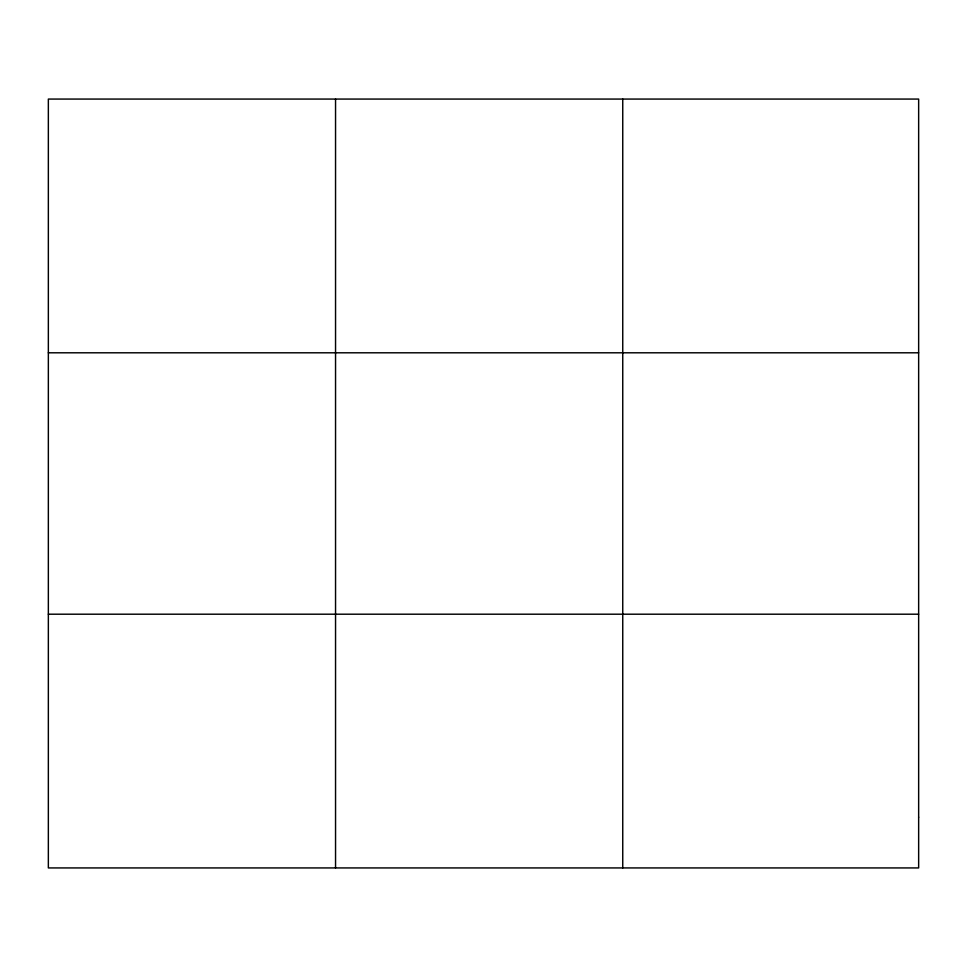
<?xml version="1.0" encoding="UTF-8"?>
<svg xmlns="http://www.w3.org/2000/svg" width="967" height="967" viewBox="0 0 967 967"><rect width="100%" height="100%" fill="white"/><g stroke="black" fill="none" stroke-linecap="round" stroke-linejoin="round"><path stroke-width="1.45" d="M335.549 99.069L335.549 867.931M622.748 99.069L622.748 867.931M48.35 352.798L918.65 352.798M48.35 614.202L918.65 614.202M918.65 817.188L918.65 867.931L48.35 867.931L48.35 99.069L918.65 99.069L918.65 817.188"/></g></svg>
